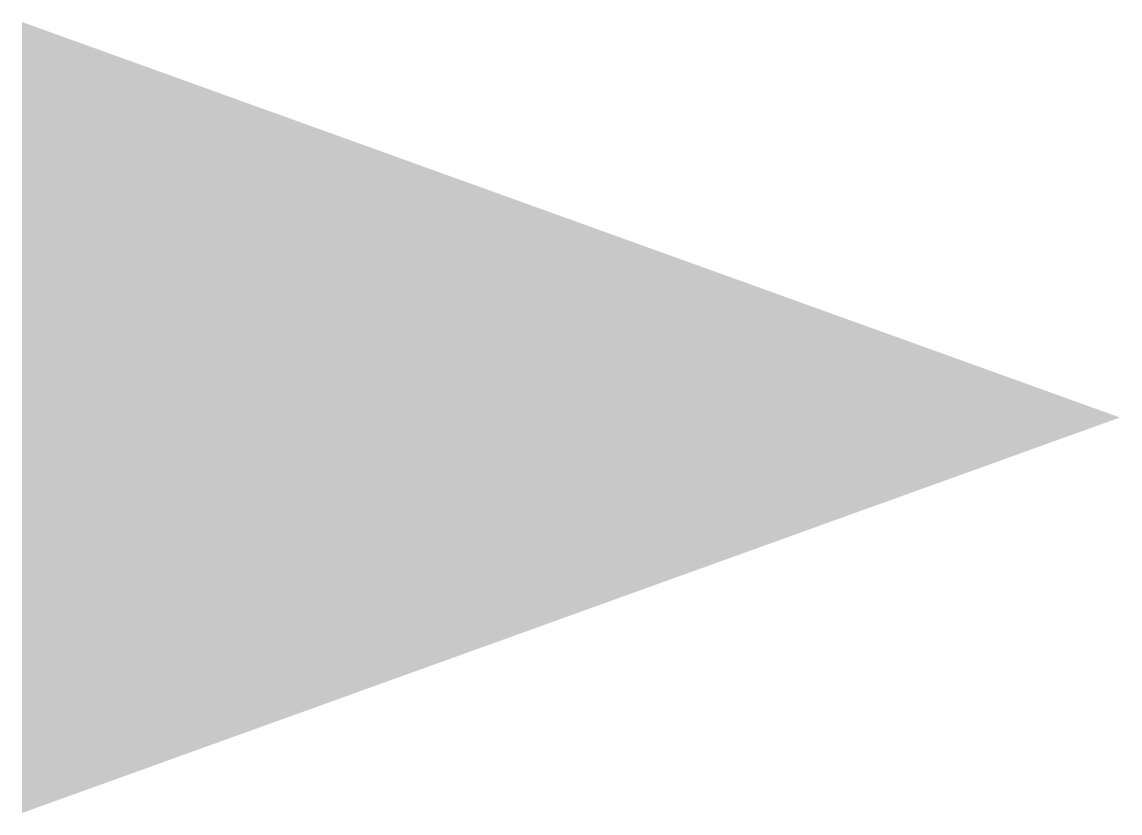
# Model space of a CAD drawing. Header units: millimetres. Extents: x -1.25 to 1.25, y -0.9 to 0.9.
import ezdxf

# ---------------------------------------------------------------- set-up
doc = ezdxf.new("R2010")
doc.units = ezdxf.units.MM

msp = doc.modelspace()

# ---------------------------------------------------------------- hatches: boundary and pattern name
at = {"lineweight": -2}
msp.add_hatch(color=0, dxfattribs=at).paths.add_polyline_path([(1.25, 0), (-1.25, 0.9), (-1.25, -0.9)])

doc.saveas('drawing.dxf')
